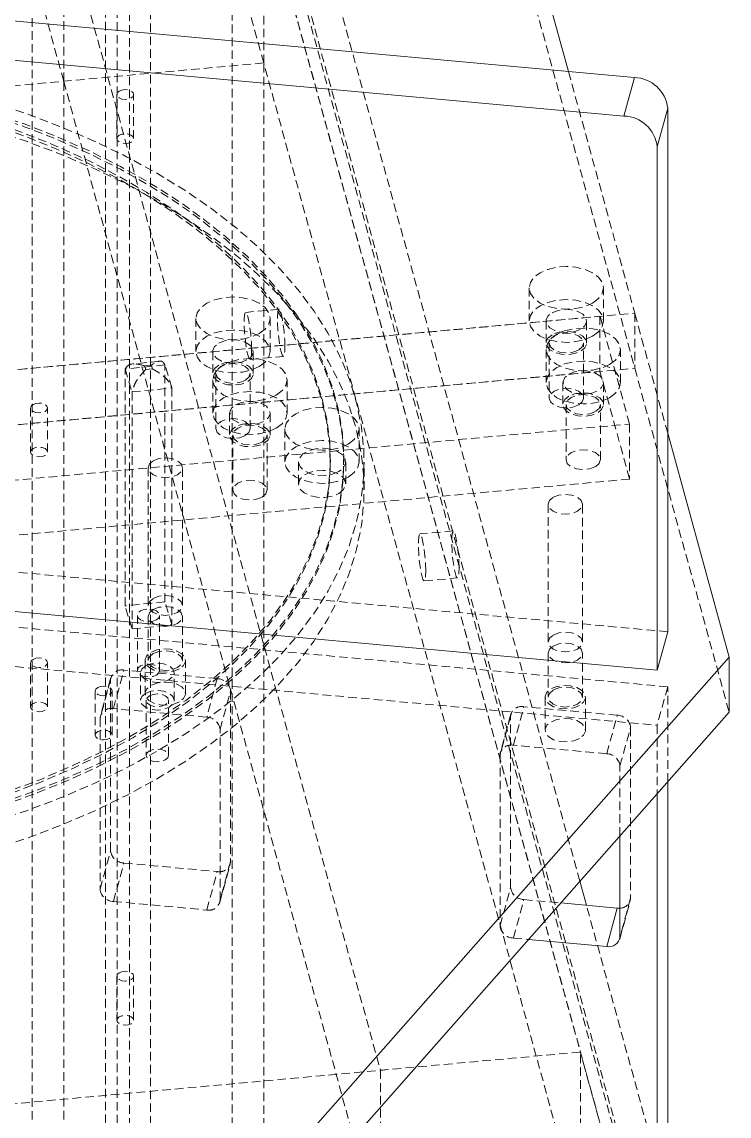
# Model space of a CAD drawing. Header units: millimetres. Extents: x 1529 to 6255, y 1713 to 5797.
# Drawn here: x 5938.2 to 6043, y 4708.8 to 4870.9 of the extents above; entities that cross this region are included whole.
import ezdxf

# ---------------------------------------------------------------- set-up
doc = ezdxf.new("R2010")
doc.units = ezdxf.units.MM
doc.linetypes.add('HIDDEN', pattern=[1.905, 1.27, -0.635])

msp = doc.modelspace()

# ---------------------------------------------------------------- linework, layer by layer
at = {"color": 7, "linetype": 'Continuous', "lineweight": 15}
for p, q in [((5965.949, 5057.485), (6019.153, 4863.565)), ((5857.623, 4878.334), (6028.921, 4862.671)), ((5880.513, 4870.396), (6027.357, 4856.97)), ((6028.921, 4862.671), (6027.357, 4856.97)), ((6033.86, 4858.137), (6032.295, 4852.435)), ((6033.86, 4858.137), (6033.86, 4780.566)), ((6032.295, 4852.435), (6032.295, 4774.864)), ((6042.954, 4776.812), (6033.86, 4809.961)), ((5938.172, 4783.47), (6032.295, 4774.864)), ((6032.295, 4774.864), (6033.86, 4780.566)), ((5819.476, 4523.613), (6042.954, 4776.812)), ((6042.954, 4776.812), (6042.954, 4768.647)), ((6042.954, 4768.647), (5819.476, 4515.448)), ((6033.86, 4649.919), (6033.86, 4758.342)), ((6032.295, 4756.57), (6032.295, 4644.218)), ((6026.788, 4735.357), (6026.788, 4750.33)), ((6021.818, 4740.023), (6020.839, 4743.59)), ((6017.999, 4740.372), (6026.377, 4739.606)), ((6024.813, 4733.905), (6026.377, 4739.606)), ((6013.226, 4734.964), (6024.813, 4733.905))]:
    msp.add_line(p, q, dxfattribs=at)
at = {"color": 7, "linetype": 'HIDDEN', "lineweight": 0}
for p, q in [((5965.949, 5049.32), (6028.977, 4819.594)), ((5954.093, 4979.01), (5954.093, 4410.698)), ((5950.557, 4408.657), (5950.557, 4976.969)), ((5952.284, 4975.012), (6042.642, 4645.673)), ((5952.284, 4406.7), (5952.284, 4975.012)), ((6020.839, 4743.59), (5957.223, 4975.464)), ((5957.223, 4975.464), (5957.223, 4407.152)), ((5965.949, 4926.839), (6028.977, 4697.113)), ((5965.949, 4918.673), (6028.977, 4688.947)), ((5973.998, 4889.337), (6020.928, 4718.283)), ((5973.998, 4864.841), (5973.998, 4889.337)), ((5944.367, 4886.628), (5991.297, 4715.574)), ((5944.367, 4862.132), (5944.367, 4886.628)), ((5973.998, 4864.841), (5969.305, 4881.946)), ((5969.305, 4881.946), (5969.305, 4375.691)), ((5944.367, 4862.132), (5939.674, 4879.237)), ((5939.674, 4372.982), (5939.674, 4879.237)), ((5973.998, 4864.841), (5702.383, 4840.006)), ((5973.998, 4864.841), (5944.367, 4862.132)), ((6020.928, 4693.787), (5973.998, 4864.841)), ((5973.998, 4358.586), (5973.998, 4864.841)), ((6019.153, 4863.565), (6028.977, 4827.759)), ((5944.367, 4862.132), (5991.297, 4691.078)), ((5944.367, 4355.877), (5944.367, 4862.132)), ((5952.232, 4860.164), (5952.232, 4853.631)), ((5954.732, 4853.631), (5954.732, 4860.164)), ((6013.336, 4831.508), (6013.336, 4826.609)), ((6024.336, 4826.609), (6024.336, 4831.508)), ((5757.362, 4802.925), (6028.977, 4827.759)), ((5814.434, 4808.16), (6023.824, 4827.305)), ((5976.271, 4828.338), (5971.333, 4827.887)), ((6028.204, 4811.34), (6023.824, 4827.305)), ((6023.824, 4827.305), (6023.824, 4819.14)), ((6033.86, 4809.961), (6028.977, 4827.759)), ((6028.977, 4827.759), (6028.977, 4819.594)), ((5963.952, 4826.992), (5963.952, 4822.093)), ((5974.952, 4822.093), (5974.952, 4826.992)), ((6015.836, 4826.609), (6015.836, 4823.342)), ((6021.836, 4823.342), (6021.836, 4826.609)), ((6015.839, 4822.385), (6015.839, 4817.486)), ((6016.286, 4823.342), (6016.286, 4815.177)), ((6021.386, 4815.177), (6021.386, 4823.342)), ((6026.839, 4817.486), (6026.839, 4822.385)), ((5958.6, 4820.652), (5954.548, 4820.239)), ((5966.452, 4822.093), (5966.452, 4818.827)), ((5971.97, 4820.916), (5976.908, 4821.367)), ((5972.452, 4818.827), (5972.452, 4822.093)), ((5757.362, 4794.759), (6028.977, 4819.594)), ((5814.434, 4799.995), (6023.824, 4819.14)), ((5959.365, 4820.104), (5953.456, 4819.502)), ((5953.456, 4819.502), (5954.498, 4816.091)), ((5953.456, 4784.391), (5953.456, 4819.502)), ((5957.337, 4820.065), (5956.352, 4819.965)), ((5956.352, 4819.965), (5956.526, 4819.396)), ((5956.526, 4819.396), (5957.511, 4819.497)), ((5957.511, 4819.497), (5957.337, 4820.065)), ((5960.407, 4816.693), (5959.365, 4820.104)), ((5959.365, 4784.993), (5959.365, 4820.104)), ((6023.824, 4819.14), (6028.204, 4803.175)), ((6028.977, 4819.594), (6042.954, 4768.647)), ((5966.454, 4817.87), (5966.454, 4812.97)), ((5966.902, 4818.827), (5966.902, 4810.662)), ((5972.002, 4810.662), (5972.002, 4818.827)), ((5977.454, 4812.97), (5977.454, 4817.87)), ((6018.339, 4817.486), (6018.339, 4814.22)), ((6024.339, 4814.22), (6024.339, 4817.486)), ((5954.498, 4816.091), (5960.407, 4816.693)), ((5954.498, 4816.091), (5954.498, 4780.98)), ((5960.407, 4816.693), (5960.407, 4781.582)), ((6018.789, 4814.22), (6018.789, 4806.054)), ((6023.889, 4806.054), (6023.889, 4814.22)), ((5939.47, 4813.723), (5939.47, 4807.191)), ((5941.97, 4807.191), (5941.97, 4813.723)), ((5968.954, 4812.97), (5968.954, 4809.704)), ((5974.955, 4809.704), (5974.955, 4812.97)), ((5818.814, 4792.195), (6028.204, 4811.34)), ((6028.204, 4811.34), (6028.204, 4803.175)), ((5969.404, 4809.704), (5969.404, 4801.539)), ((5974.505, 4801.539), (5974.505, 4809.704)), ((5977.148, 4810.621), (5977.148, 4805.722)), ((5988.148, 4805.722), (5988.148, 4810.621)), ((5983.879, 4805.673), (5983.879, 4806.081)), ((5985.879, 4805.673), (5985.879, 4806.081)), ((6033.86, 4780.566), (5768.021, 4804.872)), ((5956.87, 4804.863), (5956.87, 4784.45)), ((5961.97, 4784.45), (5961.97, 4804.863)), ((5979.148, 4805.722), (5979.148, 4802.456)), ((5986.148, 4802.456), (5986.148, 4805.722)), ((5988.879, 4801.59), (5988.879, 4805.673)), ((6028.204, 4803.175), (5818.814, 4784.03)), ((5766.457, 4799.171), (5938.172, 4783.47)), ((6016.131, 4799.445), (6016.131, 4779.031)), ((6021.231, 4779.031), (6021.231, 4799.445)), ((6033.86, 4772.401), (5768.021, 4796.707)), ((6002.083, 4795.499), (5997.144, 4795.048)), ((5766.457, 4791.005), (6032.295, 4766.699)), ((5997.782, 4788.077), (6002.72, 4788.528)), ((5959.365, 4784.993), (5953.456, 4784.391)), ((5960.407, 4781.582), (5959.365, 4784.993)), ((5954.498, 4780.98), (5953.456, 4784.391)), ((5955.281, 4782.986), (5955.281, 4774.821)), ((5956.87, 4782.817), (5956.87, 4776.284)), ((5958.582, 4774.821), (5958.582, 4782.986)), ((5961.97, 4776.284), (5961.97, 4782.817)), ((5954.498, 4780.98), (5960.407, 4781.582)), ((6016.131, 4777.398), (6016.131, 4770.866)), ((6021.231, 4770.866), (6021.231, 4777.398)), ((5939.47, 4775.958), (5939.47, 4769.426)), ((5941.97, 4769.426), (5941.97, 4775.958)), ((5956.42, 4776.284), (5956.42, 4771.385)), ((5962.42, 4771.385), (5962.42, 4776.284)), ((5951.359, 4773.764), (5949.795, 4768.063)), ((5951.724, 4769.166), (5953.288, 4774.868)), ((5967.116, 4773.604), (5953.288, 4774.868)), ((5955.747, 4774.481), (5955.747, 4770.399)), ((5960.747, 4770.399), (5960.747, 4774.481)), ((5967.116, 4773.604), (5965.551, 4767.902)), ((5951.313, 4773.416), (5949.748, 4767.714)), ((5951.313, 4748.103), (5951.313, 4773.416)), ((6033.86, 4772.401), (6032.295, 4766.699)), ((6033.86, 4758.342), (6033.86, 4772.401)), ((5949.035, 4771.781), (5949.035, 4765.249)), ((5951.535, 4765.249), (5951.535, 4771.781)), ((5956.597, 4770.399), (5956.597, 4762.233)), ((5959.897, 4762.233), (5959.897, 4770.399)), ((5967.527, 4766.088), (5969.091, 4771.79)), ((5969.091, 4771.79), (5969.091, 4746.477)), ((6015.681, 4770.866), (6015.681, 4765.967)), ((6021.681, 4765.967), (6021.681, 4770.866)), ((5965.551, 4767.902), (5951.724, 4769.166)), ((6010.985, 4763.748), (6012.549, 4769.45)), ((6026.377, 4768.185), (6012.549, 4769.45)), ((5949.748, 4767.714), (5949.748, 4742.401)), ((6010.574, 4767.997), (6009.01, 4762.295)), ((6010.621, 4768.346), (6009.056, 4762.644)), ((6010.574, 4742.685), (6010.574, 4767.997)), ((6024.813, 4762.484), (6026.377, 4768.185)), ((5967.527, 4740.776), (5967.527, 4766.088)), ((6026.788, 4760.67), (6028.352, 4766.372)), ((6028.352, 4766.372), (6028.352, 4741.059)), ((6032.295, 4766.699), (6032.295, 4756.57)), ((6009.01, 4762.295), (6009.01, 4736.983)), ((6024.813, 4762.484), (6010.985, 4763.748)), ((6026.788, 4750.33), (6026.788, 4760.67)), ((5949.748, 4742.401), (5951.313, 4748.103)), ((5951.724, 4740.587), (5953.288, 4746.289)), ((5953.288, 4746.289), (5967.116, 4745.025)), ((5967.48, 4740.427), (5969.044, 4746.129)), ((5969.091, 4746.477), (5967.527, 4740.776)), ((5965.551, 4739.323), (5967.116, 4745.025)), ((6009.01, 4736.983), (6010.574, 4742.685)), ((5951.724, 4740.587), (5965.551, 4739.323)), ((6010.985, 4735.169), (6012.549, 4740.871)), ((6012.549, 4740.871), (6017.999, 4740.372)), ((6033.86, 4696.133), (6021.818, 4740.023)), ((6026.741, 4735.009), (6028.306, 4740.71)), ((6028.352, 4741.059), (6026.788, 4735.357)), ((6010.985, 4735.169), (6013.226, 4734.964)), ((5952.232, 4729.517), (5952.232, 4722.985)), ((5954.732, 4722.985), (5954.732, 4729.517)), ((6020.928, 4718.283), (5749.314, 4693.449)), ((6020.928, 4718.283), (5991.297, 4715.574)), ((6020.928, 4693.787), (6020.928, 4718.283)), ((6025.621, 4701.178), (6020.928, 4718.283)), ((5991.297, 4715.574), (5991.297, 4691.078))]:
    msp.add_line(p, q, dxfattribs=at)
at = {"color": 7, "linetype": 'HIDDEN', "lineweight": 0, "flags": 128}
for points in [[(5809.632, 4848.534), (5814.075, 4850.954), (5818.754, 4853.22), (5823.653, 4855.326), (5828.756, 4857.264), (5834.046, 4859.027), (5839.504, 4860.609), (5845.112, 4862.006), (5850.852, 4863.211), (5856.703, 4864.223), (5862.646, 4865.036), (5868.661, 4865.648), (5874.727, 4866.058), (5880.825, 4866.263), (5886.933, 4866.263), (5893.03, 4866.058), (5899.097, 4865.648), (5905.112, 4865.036), (5911.055, 4864.223), (5916.906, 4863.211), (5922.645, 4862.006), (5928.254, 4860.609), (5933.712, 4859.027), (5939.001, 4857.264), (5944.104, 4855.326), (5949.003, 4853.22), (5953.682, 4850.954), (5958.125, 4848.534), (5962.316, 4845.97), (5966.242, 4843.269), (5969.89, 4840.44), (5973.246, 4837.495), (5976.3, 4834.441), (5979.041, 4831.29), (5981.46, 4828.052), (5983.549, 4824.739), (5985.301, 4821.361), (5986.709, 4817.93), (5987.77, 4814.458), (5988.479, 4810.956), (5988.834, 4807.436), (5988.834, 4803.91), (5988.479, 4800.39), (5987.77, 4796.888), (5986.709, 4793.415), (5985.301, 4789.985), (5983.549, 4786.607), (5981.46, 4783.293), (5979.041, 4780.056), (5976.3, 4776.905), (5973.246, 4773.851), (5969.89, 4770.905), (5966.242, 4768.077), (5962.316, 4765.376), (5958.125, 4762.812), (5953.682, 4760.392), (5949.003, 4758.125), (5944.104, 4756.02), (5939.001, 4754.082), (5933.712, 4752.319), (5928.254, 4750.737), (5922.645, 4749.34), (5916.906, 4748.134), (5911.055, 4747.123), (5905.112, 4746.31), (5899.097, 4745.698), (5893.03, 4745.288), (5886.933, 4745.083), (5880.825, 4745.083), (5874.727, 4745.288), (5868.661, 4745.698), (5862.646, 4746.31), (5856.703, 4747.123), (5850.852, 4748.134), (5845.112, 4749.34), (5839.504, 4750.737), (5834.046, 4752.319), (5828.756, 4754.082), (5823.653, 4756.02), (5818.754, 4758.125), (5814.075, 4760.392), (5809.633, 4762.812), (5805.441, 4765.376), (5801.515, 4768.077), (5797.868, 4770.905), (5794.511, 4773.851), (5791.458, 4776.905), (5788.716, 4780.056), (5786.297, 4783.293), (5784.208, 4786.607), (5782.457, 4789.985), (5781.048, 4793.415), (5779.987, 4796.888), (5779.278, 4800.39), (5778.923, 4803.91), (5778.923, 4807.436), (5779.278, 4810.956), (5779.987, 4814.458), (5781.048, 4817.93), (5782.456, 4821.361), (5784.208, 4824.739), (5786.297, 4828.052), (5788.716, 4831.29), (5791.458, 4834.441), (5794.511, 4837.495), (5797.868, 4840.44), (5801.515, 4843.269), (5805.441, 4845.97), (5809.632, 4848.534)], [(5811.754, 4847.718), (5807.645, 4845.203), (5803.8, 4842.552), (5800.23, 4839.777), (5796.949, 4836.885), (5793.967, 4833.886), (5791.295, 4830.792), (5788.943, 4827.613), (5786.917, 4824.359), (5785.226, 4821.043), (5783.875, 4817.675), (5782.869, 4814.267), (5782.211, 4810.83), (5781.903, 4807.378), (5781.947, 4803.921), (5782.343, 4800.471), (5783.088, 4797.041), (5784.181, 4793.641), (5785.617, 4790.285), (5787.393, 4786.983), (5789.5, 4783.747), (5791.934, 4780.588), (5794.684, 4777.517), (5797.741, 4774.545), (5801.096, 4771.681), (5804.736, 4768.935), (5808.648, 4766.318), (5812.82, 4763.838), (5817.237, 4761.503), (5821.884, 4759.322), (5826.744, 4757.302), (5831.802, 4755.451), (5837.039, 4753.774), (5842.437, 4752.277), (5847.978, 4750.966), (5853.643, 4749.844), (5859.413, 4748.917), (5865.266, 4748.187), (5871.184, 4747.656), (5877.145, 4747.326), (5883.13, 4747.199), (5889.117, 4747.276), (5895.087, 4747.554), (5901.017, 4748.035), (5906.889, 4748.716), (5912.681, 4749.594), (5918.374, 4750.667), (5923.948, 4751.931), (5929.383, 4753.382), (5934.662, 4755.015), (5939.766, 4756.823), (5944.678, 4758.802), (5949.379, 4760.943), (5953.855, 4763.24), (5958.09, 4765.685), (5962.069, 4768.269), (5965.778, 4770.983), (5969.205, 4773.818), (5972.338, 4776.764), (5975.166, 4779.812), (5977.679, 4782.95), (5979.869, 4786.168), (5981.728, 4789.454), (5983.249, 4792.798), (5984.429, 4796.187), (5985.261, 4799.611), (5985.744, 4803.057), (5985.876, 4806.513), (5985.656, 4809.968), (5985.086, 4813.41), (5984.166, 4816.826), (5982.901, 4820.205), (5981.294, 4823.536), (5979.352, 4826.806), (5977.081, 4830.005), (5974.488, 4833.121), (5971.583, 4836.145), (5968.375, 4839.064), (5964.877, 4841.87), (5961.099, 4844.552), (5957.055, 4847.102), (5952.758, 4849.511), (5948.224, 4851.77), (5943.469, 4853.871), (5938.508, 4855.807), (5933.358, 4857.572), (5928.038, 4859.16), (5922.566, 4860.565), (5916.961, 4861.781), (5911.241, 4862.806), (5905.427, 4863.636), (5899.539, 4864.266), (5893.597, 4864.697), (5887.621, 4864.925), (5881.633, 4864.95), (5875.652, 4864.773), (5869.7, 4864.393), (5863.796, 4863.812), (5857.962, 4863.032), (5852.217, 4862.056), (5846.581, 4860.887), (5841.073, 4859.529), (5835.714, 4857.986), (5830.52, 4856.265), (5825.51, 4854.371), (5820.702, 4852.31), (5816.111, 4850.09), (5811.754, 4847.718)], [(5811.754, 4847.31), (5807.645, 4844.794), (5803.8, 4842.144), (5800.23, 4839.368), (5796.949, 4836.476), (5793.967, 4833.478), (5791.295, 4830.384), (5788.943, 4827.205), (5786.917, 4823.951), (5785.226, 4820.635), (5783.875, 4817.266), (5782.869, 4813.858), (5782.211, 4810.422), (5781.903, 4806.97), (5781.947, 4803.512), (5782.343, 4800.063), (5783.088, 4796.632), (5784.181, 4793.233), (5785.617, 4789.877), (5787.393, 4786.575), (5789.5, 4783.339), (5791.934, 4780.18), (5794.684, 4777.109), (5797.741, 4774.136), (5801.096, 4771.272), (5804.736, 4768.527), (5808.648, 4765.91), (5812.82, 4763.429), (5817.237, 4761.095), (5821.884, 4758.914), (5826.744, 4756.894), (5831.802, 4755.042), (5837.039, 4753.365), (5842.437, 4751.869), (5847.978, 4750.557), (5853.643, 4749.436), (5859.413, 4748.509), (5865.266, 4747.778), (5871.184, 4747.247), (5877.145, 4746.918), (5883.13, 4746.791), (5889.117, 4746.867), (5895.087, 4747.146), (5901.017, 4747.627), (5906.889, 4748.307), (5912.681, 4749.186), (5918.374, 4750.259), (5923.948, 4751.523), (5929.383, 4752.974), (5934.662, 4754.607), (5939.766, 4756.415), (5944.678, 4758.394), (5949.379, 4760.535), (5953.855, 4762.832), (5958.09, 4765.276), (5962.069, 4767.86), (5965.778, 4770.575), (5969.205, 4773.41), (5972.338, 4776.356), (5975.166, 4779.404), (5977.679, 4782.542), (5979.869, 4785.759), (5981.728, 4789.046), (5983.249, 4792.39), (5984.429, 4795.779), (5985.261, 4799.203), (5985.744, 4802.649), (5985.876, 4806.105), (5985.656, 4809.56), (5985.086, 4813.002), (5984.166, 4816.418), (5982.901, 4819.797), (5981.294, 4823.127), (5979.352, 4826.398), (5977.081, 4829.597), (5974.488, 4832.713), (5971.583, 4835.736), (5968.375, 4838.656), (5964.877, 4841.462), (5961.099, 4844.144), (5957.055, 4846.694), (5952.758, 4849.103), (5948.224, 4851.361), (5943.469, 4853.463), (5938.508, 4855.399), (5933.358, 4857.164), (5928.038, 4858.752), (5922.566, 4860.156), (5916.961, 4861.373), (5911.241, 4862.398), (5905.427, 4863.227), (5899.539, 4863.858), (5893.597, 4864.288), (5887.621, 4864.517), (5881.633, 4864.542), (5875.652, 4864.364), (5869.7, 4863.985), (5863.796, 4863.404), (5857.962, 4862.624), (5852.217, 4861.648), (5846.581, 4860.478), (5841.073, 4859.12), (5835.714, 4857.578), (5830.52, 4855.857), (5825.51, 4853.962), (5820.702, 4851.902), (5816.111, 4849.682), (5811.754, 4847.31)], [(5813.168, 4846.902), (5817.481, 4849.248), (5822.028, 4851.443), (5826.791, 4853.479), (5831.755, 4855.348), (5836.902, 4857.044), (5842.215, 4858.561), (5847.673, 4859.893), (5853.259, 4861.037), (5858.952, 4861.988), (5864.733, 4862.742), (5870.581, 4863.297), (5876.476, 4863.652), (5882.397, 4863.804), (5888.323, 4863.753), (5894.233, 4863.5), (5900.107, 4863.045), (5905.924, 4862.39), (5911.664, 4861.537), (5917.306, 4860.489), (5922.831, 4859.25), (5928.218, 4857.825), (5933.45, 4856.218), (5938.508, 4854.434), (5943.374, 4852.481), (5948.031, 4850.365), (5952.463, 4848.093), (5956.654, 4845.674), (5960.589, 4843.116), (5964.255, 4840.427), (5967.638, 4837.618), (5970.727, 4834.698), (5973.511, 4831.678), (5975.981, 4828.568), (5978.126, 4825.378), (5979.941, 4822.121), (5981.418, 4818.808), (5982.553, 4815.45), (5983.341, 4812.059), (5983.78, 4808.647), (5983.868, 4805.226), (5983.604, 4801.808), (5982.991, 4798.405), (5982.029, 4795.029), (5980.722, 4791.691), (5979.076, 4788.405), (5977.094, 4785.18), (5974.786, 4782.029), (5972.158, 4778.962), (5969.22, 4775.991), (5965.982, 4773.125), (5962.456, 4770.375), (5958.654, 4767.751), (5954.589, 4765.261), (5950.276, 4762.914), (5945.73, 4760.719), (5940.966, 4758.684), (5936.002, 4756.815), (5930.855, 4755.119), (5925.543, 4753.602), (5920.084, 4752.269), (5914.498, 4751.125), (5908.805, 4750.175), (5903.024, 4749.42), (5897.176, 4748.865), (5891.281, 4748.511), (5885.361, 4748.359), (5879.435, 4748.409), (5873.524, 4748.663), (5867.65, 4749.118), (5861.833, 4749.773), (5856.093, 4750.626), (5850.451, 4751.673), (5844.927, 4752.912), (5839.539, 4754.337), (5834.307, 4755.945), (5829.249, 4757.728), (5824.383, 4759.681), (5819.726, 4761.797), (5815.294, 4764.069), (5811.104, 4766.488), (5807.169, 4769.047), (5803.503, 4771.735), (5800.119, 4774.544), (5797.03, 4777.464), (5794.246, 4780.484), (5791.777, 4783.595), (5789.631, 4786.784), (5787.816, 4790.041), (5786.339, 4793.355), (5785.204, 4796.713), (5784.416, 4800.104), (5783.978, 4803.516), (5783.89, 4806.937), (5784.153, 4810.355), (5784.767, 4813.758), (5785.729, 4817.134), (5787.035, 4820.471), (5788.682, 4823.758), (5790.663, 4826.982), (5792.972, 4830.133), (5795.599, 4833.2), (5798.537, 4836.171), (5801.775, 4839.037), (5805.301, 4841.787), (5809.103, 4844.412), (5813.168, 4846.902)], [(5813.168, 4846.493), (5809.103, 4844.003), (5805.301, 4841.379), (5801.775, 4838.629), (5798.537, 4835.763), (5795.599, 4832.792), (5792.972, 4829.725), (5790.663, 4826.574), (5788.682, 4823.349), (5787.035, 4820.063), (5785.729, 4816.725), (5784.767, 4813.349), (5784.153, 4809.946), (5783.89, 4806.528), (5783.978, 4803.107), (5784.416, 4799.695), (5785.204, 4796.304), (5786.339, 4792.946), (5787.816, 4789.633), (5789.631, 4786.376), (5791.777, 4783.187), (5794.246, 4780.076), (5797.03, 4777.056), (5800.119, 4774.136), (5803.503, 4771.327), (5807.169, 4768.638), (5811.104, 4766.08), (5815.294, 4763.661), (5819.726, 4761.389), (5824.383, 4759.273), (5829.249, 4757.32), (5834.307, 4755.536), (5839.539, 4753.929), (5844.927, 4752.504), (5850.451, 4751.265), (5856.093, 4750.217), (5861.833, 4749.365), (5867.65, 4748.709), (5873.524, 4748.254), (5879.435, 4748.001), (5885.361, 4747.951), (5891.281, 4748.103), (5897.176, 4748.457), (5903.024, 4749.012), (5908.805, 4749.766), (5914.498, 4750.717), (5920.084, 4751.861), (5925.543, 4753.193), (5930.855, 4754.71), (5936.002, 4756.406), (5940.966, 4758.276), (5945.73, 4760.311), (5950.276, 4762.506), (5954.589, 4764.853), (5958.654, 4767.342), (5962.456, 4769.967), (5965.982, 4772.717), (5969.22, 4775.583), (5972.158, 4778.554), (5974.786, 4781.621), (5977.094, 4784.772), (5979.076, 4787.997), (5980.722, 4791.283), (5982.029, 4794.62), (5982.991, 4797.996), (5983.604, 4801.4), (5983.868, 4804.818), (5983.78, 4808.239), (5983.341, 4811.651), (5982.553, 4815.042), (5981.418, 4818.4), (5979.941, 4821.713), (5978.126, 4824.97), (5975.981, 4828.159), (5973.511, 4831.27), (5970.727, 4834.29), (5967.638, 4837.21), (5964.255, 4840.019), (5960.589, 4842.707), (5956.654, 4845.266), (5952.463, 4847.685), (5948.031, 4849.957), (5943.374, 4852.073), (5938.508, 4854.026), (5933.45, 4855.81), (5928.218, 4857.417), (5922.831, 4858.842), (5917.306, 4860.081), (5911.664, 4861.129), (5905.924, 4861.981), (5900.107, 4862.636), (5894.233, 4863.091), (5888.323, 4863.345), (5882.397, 4863.395), (5876.476, 4863.243), (5870.581, 4862.889), (5864.733, 4862.334), (5858.952, 4861.58), (5853.259, 4860.629), (5847.673, 4859.485), (5842.215, 4858.153), (5836.902, 4856.636), (5831.755, 4854.939), (5826.791, 4853.07), (5822.028, 4851.035), (5817.481, 4848.84), (5813.168, 4846.493)], [(5809.632, 4844.452), (5805.441, 4841.887), (5801.515, 4839.186), (5797.868, 4836.358), (5794.511, 4833.412), (5791.458, 4830.358), (5788.716, 4827.207), (5786.297, 4823.97), (5784.208, 4820.656), (5782.456, 4817.279), (5781.048, 4813.848), (5779.987, 4810.375), (5779.278, 4806.873), (5778.923, 4803.353), (5778.923, 4799.827), (5779.278, 4796.307), (5779.987, 4792.805), (5781.048, 4789.333), (5782.457, 4785.902), (5784.208, 4782.524), (5786.297, 4779.211), (5788.716, 4775.973), (5791.458, 4772.822), (5794.511, 4769.769), (5797.868, 4766.823), (5801.515, 4763.995), (5805.441, 4761.294), (5809.633, 4758.729), (5814.075, 4756.309), (5818.754, 4754.043), (5823.653, 4751.937), (5828.756, 4750), (5834.046, 4748.237), (5839.504, 4746.654), (5845.112, 4745.258), (5850.852, 4744.052), (5856.703, 4743.04), (5862.646, 4742.227), (5868.661, 4741.615), (5874.727, 4741.206), (5880.825, 4741.001), (5886.933, 4741.001), (5893.03, 4741.206), (5899.097, 4741.615), (5905.112, 4742.227), (5911.055, 4743.04), (5916.906, 4744.052), (5922.645, 4745.258), (5928.254, 4746.654), (5933.712, 4748.237), (5939.001, 4750), (5944.104, 4751.937), (5949.003, 4754.043), (5953.682, 4756.309), (5958.125, 4758.729), (5962.316, 4761.294), (5966.242, 4763.995), (5969.89, 4766.823), (5973.246, 4769.769), (5976.3, 4772.822), (5979.041, 4775.973), (5981.46, 4779.211), (5983.549, 4782.524), (5985.301, 4785.902), (5986.709, 4789.333), (5987.77, 4792.805), (5988.479, 4796.307), (5988.834, 4799.827), (5988.834, 4803.353), (5988.479, 4806.873), (5987.77, 4810.375), (5986.709, 4813.848), (5985.301, 4817.279), (5983.549, 4820.656), (5981.46, 4823.97), (5979.041, 4827.207), (5976.3, 4830.358), (5973.246, 4833.412), (5969.89, 4836.358), (5966.242, 4839.186), (5962.316, 4841.887), (5958.125, 4844.452), (5953.682, 4846.871), (5949.003, 4849.138), (5944.104, 4851.243), (5939.001, 4853.181), (5933.712, 4854.944), (5928.254, 4856.526), (5922.645, 4857.923), (5916.906, 4859.129), (5911.055, 4860.14), (5905.112, 4860.953), (5899.097, 4861.565), (5893.03, 4861.975), (5886.933, 4862.18), (5880.825, 4862.18), (5874.727, 4861.975), (5868.661, 4861.565), (5862.646, 4860.953), (5856.703, 4860.14), (5850.852, 4859.129), (5845.112, 4857.923), (5839.504, 4856.526), (5834.046, 4854.944), (5828.756, 4853.181), (5823.653, 4851.243), (5818.754, 4849.138), (5814.075, 4846.871), (5809.632, 4844.452)], [(5952.598, 4860.674), (5953.003, 4860.83), (5953.482, 4860.885), (5953.96, 4860.83), (5954.366, 4860.674), (5954.637, 4860.44), (5954.732, 4860.164), (5954.637, 4859.888), (5954.366, 4859.653), (5953.96, 4859.497), (5953.482, 4859.442), (5953.003, 4859.497), (5952.598, 4859.653), (5952.327, 4859.888), (5952.232, 4860.164), (5952.327, 4860.44), (5952.598, 4860.674)], [(5952.598, 4854.142), (5952.327, 4853.907), (5952.232, 4853.631), (5952.327, 4853.355), (5952.598, 4853.121), (5953.003, 4852.965), (5953.482, 4852.91), (5953.96, 4852.965), (5954.366, 4853.121), (5954.637, 4853.355), (5954.732, 4853.631), (5954.637, 4853.908), (5954.366, 4854.142), (5953.96, 4854.298), (5953.482, 4854.353), (5953.003, 4854.298), (5952.598, 4854.142)], [(6022.725, 4829.263), (6023.599, 4829.92), (6024.149, 4830.686), (6024.336, 4831.508), (6024.149, 4832.33), (6023.599, 4833.095), (6022.725, 4833.753), (6021.586, 4834.258), (6020.259, 4834.575), (6018.836, 4834.683), (6017.412, 4834.575), (6016.086, 4834.258), (6014.947, 4833.753), (6014.073, 4833.095), (6013.523, 4832.33), (6013.336, 4831.508), (6013.523, 4830.686), (6014.073, 4829.92), (6014.947, 4829.263), (6016.086, 4828.758), (6017.412, 4828.441), (6018.836, 4828.333), (6020.259, 4828.441), (6021.586, 4828.758), (6022.725, 4829.263)], [(5973.341, 4824.747), (5974.215, 4825.405), (5974.764, 4826.171), (5974.952, 4826.992), (5974.764, 4827.814), (5974.215, 4828.58), (5973.341, 4829.238), (5972.202, 4829.742), (5970.875, 4830.059), (5969.452, 4830.168), (5968.028, 4830.059), (5966.702, 4829.742), (5965.562, 4829.238), (5964.688, 4828.58), (5964.139, 4827.814), (5963.952, 4826.992), (5964.139, 4826.171), (5964.688, 4825.405), (5965.562, 4824.747), (5966.702, 4824.243), (5968.028, 4823.926), (5969.452, 4823.817), (5970.875, 4823.926), (5972.202, 4824.243), (5973.341, 4824.747)], [(6022.725, 4824.364), (6023.599, 4825.021), (6024.149, 4825.787), (6024.336, 4826.609), (6024.149, 4827.43), (6023.599, 4828.196), (6022.725, 4828.854), (6021.586, 4829.358), (6020.259, 4829.676), (6018.836, 4829.784), (6017.412, 4829.676), (6016.086, 4829.358), (6014.947, 4828.854), (6014.073, 4828.196), (6013.523, 4827.43), (6013.336, 4826.609), (6013.523, 4825.787), (6014.073, 4825.021), (6014.947, 4824.364), (6016.086, 4823.859), (6017.412, 4823.542), (6018.836, 4823.434), (6020.259, 4823.542), (6021.586, 4823.859), (6022.725, 4824.364)], [(5972.199, 4822.406), (5972.169, 4823.442), (5972.083, 4824.582), (5971.951, 4825.702), (5971.786, 4826.682), (5971.606, 4827.414), (5971.431, 4827.82), (5971.28, 4827.856), (5971.17, 4827.517), (5971.111, 4826.84), (5971.111, 4825.899), (5971.17, 4824.796), (5971.28, 4823.65), (5971.431, 4822.586), (5971.606, 4821.718), (5971.786, 4821.141), (5971.951, 4820.917), (5972.083, 4821.071), (5972.169, 4821.586), (5972.199, 4822.406)], [(5977.137, 4822.857), (5977.107, 4823.893), (5977.022, 4825.033), (5976.889, 4826.154), (5976.724, 4827.133), (5976.544, 4827.866), (5976.37, 4828.272), (5976.219, 4828.307), (5976.108, 4827.968), (5976.05, 4827.292), (5976.05, 4826.351), (5976.108, 4825.248), (5976.219, 4824.102), (5976.37, 4823.037), (5976.544, 4822.17), (5976.724, 4821.593), (5976.889, 4821.369), (5977.022, 4821.523), (5977.107, 4822.037), (5977.137, 4822.857)], [(6016.715, 4827.833), (6017.568, 4828.178), (6018.574, 4828.334), (6019.612, 4828.281), (6020.557, 4828.027), (6021.293, 4827.602), (6021.734, 4827.057), (6021.825, 4826.458), (6021.555, 4825.877), (6020.957, 4825.384), (6020.104, 4825.039), (6019.097, 4824.883), (6018.059, 4824.936), (6017.115, 4825.19), (6016.378, 4825.615), (6015.938, 4826.16), (6015.847, 4826.76), (6016.117, 4827.341), (6016.715, 4827.833)], [(6025.228, 4820.14), (6026.102, 4820.797), (6026.652, 4821.563), (6026.839, 4822.385), (6026.652, 4823.207), (6026.102, 4823.973), (6025.228, 4824.63), (6024.089, 4825.135), (6022.762, 4825.452), (6021.339, 4825.56), (6019.915, 4825.452), (6018.589, 4825.135), (6017.45, 4824.63), (6016.576, 4823.973), (6016.026, 4823.207), (6015.839, 4822.385), (6016.026, 4821.563), (6016.576, 4820.797), (6017.45, 4820.14), (6018.589, 4819.635), (6019.915, 4819.318), (6021.339, 4819.21), (6022.762, 4819.318), (6024.089, 4819.635), (6025.228, 4820.14)], [(5973.341, 4819.848), (5974.215, 4820.506), (5974.764, 4821.271), (5974.952, 4822.093), (5974.764, 4822.915), (5974.215, 4823.681), (5973.341, 4824.338), (5972.202, 4824.843), (5970.875, 4825.16), (5969.452, 4825.268), (5968.028, 4825.16), (5966.702, 4824.843), (5965.562, 4824.338), (5964.688, 4823.681), (5964.139, 4822.915), (5963.952, 4822.093), (5964.139, 4821.271), (5964.688, 4820.506), (5965.562, 4819.848), (5966.702, 4819.344), (5968.028, 4819.026), (5969.452, 4818.918), (5970.875, 4819.026), (5972.202, 4819.344), (5973.341, 4819.848)], [(5967.33, 4823.318), (5968.184, 4823.663), (5969.19, 4823.819), (5970.228, 4823.766), (5971.172, 4823.512), (5971.909, 4823.087), (5972.349, 4822.542), (5972.44, 4821.942), (5972.17, 4821.361), (5971.573, 4820.869), (5970.719, 4820.524), (5969.713, 4820.368), (5968.675, 4820.42), (5967.731, 4820.675), (5966.994, 4821.1), (5966.554, 4821.645), (5966.463, 4822.244), (5966.733, 4822.825), (5967.33, 4823.318)], [(6016.715, 4824.567), (6016.117, 4824.074), (6015.847, 4823.493), (6015.938, 4822.894), (6016.378, 4822.349), (6017.115, 4821.924), (6018.059, 4821.67), (6019.097, 4821.617), (6020.104, 4821.773), (6020.957, 4822.118), (6021.555, 4822.611), (6021.825, 4823.192), (6021.734, 4823.791), (6021.293, 4824.336), (6020.557, 4824.761), (6019.612, 4825.015), (6018.574, 4825.068), (6017.568, 4824.912), (6016.715, 4824.567)], [(6020.639, 4822.302), (6019.812, 4821.982), (6018.836, 4821.87), (6017.86, 4821.982), (6017.033, 4822.302), (6016.48, 4822.779), (6016.286, 4823.342), (6016.48, 4823.906), (6017.033, 4824.383), (6017.86, 4824.703), (6018.836, 4824.815), (6019.812, 4824.702), (6020.639, 4824.383), (6021.192, 4823.906), (6021.386, 4823.342), (6021.192, 4822.779), (6020.639, 4822.302)], [(5975.844, 4815.624), (5976.718, 4816.282), (5977.267, 4817.048), (5977.454, 4817.87), (5977.267, 4818.691), (5976.718, 4819.457), (5975.844, 4820.115), (5974.704, 4820.619), (5973.378, 4820.936), (5971.954, 4821.045), (5970.531, 4820.936), (5969.204, 4820.619), (5968.065, 4820.115), (5967.191, 4819.457), (5966.642, 4818.691), (5966.454, 4817.87), (5966.642, 4817.048), (5967.191, 4816.282), (5968.065, 4815.624), (5969.204, 4815.12), (5970.531, 4814.803), (5971.954, 4814.695), (5973.378, 4814.803), (5974.704, 4815.12), (5975.844, 4815.624)], [(5967.33, 4820.052), (5966.733, 4819.559), (5966.463, 4818.978), (5966.554, 4818.379), (5966.994, 4817.834), (5967.731, 4817.408), (5968.675, 4817.154), (5969.713, 4817.102), (5970.719, 4817.257), (5971.573, 4817.602), (5972.17, 4818.095), (5972.44, 4818.676), (5972.349, 4819.275), (5971.909, 4819.82), (5971.172, 4820.246), (5970.228, 4820.5), (5969.19, 4820.552), (5968.184, 4820.397), (5967.33, 4820.052)], [(6025.228, 4815.241), (6026.102, 4815.898), (6026.652, 4816.664), (6026.839, 4817.486), (6026.652, 4818.308), (6026.102, 4819.073), (6025.228, 4819.731), (6024.089, 4820.235), (6022.762, 4820.553), (6021.339, 4820.661), (6019.915, 4820.553), (6018.589, 4820.235), (6017.45, 4819.731), (6016.576, 4819.073), (6016.026, 4818.308), (6015.839, 4817.486), (6016.026, 4816.664), (6016.576, 4815.898), (6017.45, 4815.241), (6018.589, 4814.736), (6019.915, 4814.419), (6021.339, 4814.311), (6022.762, 4814.419), (6024.089, 4814.736), (6025.228, 4815.241)], [(5971.255, 4817.786), (5970.427, 4817.467), (5969.452, 4817.355), (5968.476, 4817.467), (5967.648, 4817.786), (5967.096, 4818.264), (5966.902, 4818.827), (5967.096, 4819.39), (5967.648, 4819.868), (5968.476, 4820.187), (5969.452, 4820.299), (5970.427, 4820.187), (5971.255, 4819.868), (5971.807, 4819.39), (5972.002, 4818.827), (5971.807, 4818.264), (5971.255, 4817.786)], [(6019.218, 4818.71), (6020.071, 4819.055), (6021.077, 4819.211), (6022.115, 4819.159), (6023.06, 4818.904), (6023.796, 4818.479), (6024.237, 4817.934), (6024.328, 4817.335), (6024.058, 4816.754), (6023.46, 4816.261), (6022.607, 4815.916), (6021.6, 4815.76), (6020.562, 4815.813), (6019.618, 4816.067), (6018.881, 4816.492), (6018.441, 4817.038), (6018.35, 4817.637), (6018.62, 4818.218), (6019.218, 4818.71)], [(5975.844, 4810.725), (5976.718, 4811.383), (5977.267, 4812.149), (5977.454, 4812.97), (5977.267, 4813.792), (5976.718, 4814.558), (5975.844, 4815.216), (5974.704, 4815.72), (5973.378, 4816.037), (5971.954, 4816.145), (5970.531, 4816.037), (5969.204, 4815.72), (5968.065, 4815.215), (5967.191, 4814.558), (5966.642, 4813.792), (5966.454, 4812.97), (5966.642, 4812.149), (5967.191, 4811.383), (5968.065, 4810.725), (5969.204, 4810.221), (5970.531, 4809.903), (5971.954, 4809.795), (5973.378, 4809.903), (5974.704, 4810.221), (5975.844, 4810.725)], [(6020.639, 4814.136), (6021.192, 4814.614), (6021.386, 4815.177), (6021.192, 4815.74), (6020.639, 4816.218), (6019.812, 4816.537), (6018.836, 4816.649), (6017.86, 4816.537), (6017.033, 4816.218), (6016.48, 4815.74), (6016.286, 4815.177), (6016.48, 4814.614), (6017.033, 4814.136), (6017.86, 4813.817), (6018.836, 4813.705), (6019.812, 4813.817), (6020.639, 4814.136)], [(6019.218, 4815.444), (6018.62, 4814.952), (6018.35, 4814.371), (6018.441, 4813.771), (6018.881, 4813.226), (6019.618, 4812.801), (6020.562, 4812.547), (6021.6, 4812.494), (6022.607, 4812.65), (6023.46, 4812.995), (6024.058, 4813.488), (6024.328, 4814.069), (6024.237, 4814.668), (6023.796, 4815.213), (6023.06, 4815.638), (6022.115, 4815.892), (6021.077, 4815.945), (6020.071, 4815.789), (6019.218, 4815.444)], [(6023.142, 4813.179), (6022.315, 4812.86), (6021.339, 4812.747), (6020.363, 4812.86), (6019.536, 4813.179), (6018.983, 4813.656), (6018.789, 4814.22), (6018.983, 4814.783), (6019.536, 4815.261), (6020.363, 4815.58), (6021.339, 4815.692), (6022.315, 4815.58), (6023.142, 4815.261), (6023.695, 4814.783), (6023.889, 4814.22), (6023.695, 4813.656), (6023.142, 4813.179)], [(5939.836, 4814.233), (5940.242, 4814.39), (5940.72, 4814.445), (5941.199, 4814.39), (5941.604, 4814.233), (5941.875, 4813.999), (5941.97, 4813.723), (5941.875, 4813.447), (5941.604, 4813.213), (5941.199, 4813.056), (5940.72, 4813.001), (5940.242, 4813.056), (5939.836, 4813.213), (5939.565, 4813.447), (5939.47, 4813.723), (5939.565, 4813.999), (5939.836, 4814.233)], [(5969.833, 4814.195), (5970.687, 4814.54), (5971.693, 4814.696), (5972.731, 4814.643), (5973.675, 4814.389), (5974.412, 4813.964), (5974.852, 4813.419), (5974.943, 4812.819), (5974.673, 4812.238), (5974.076, 4811.746), (5973.222, 4811.401), (5972.216, 4811.245), (5971.178, 4811.298), (5970.234, 4811.552), (5969.497, 4811.977), (5969.057, 4812.522), (5968.966, 4813.121), (5969.236, 4813.702), (5969.833, 4814.195)], [(5986.537, 4808.376), (5987.411, 4809.033), (5987.96, 4809.799), (5988.148, 4810.621), (5987.96, 4811.443), (5987.411, 4812.209), (5986.537, 4812.866), (5985.398, 4813.371), (5984.071, 4813.688), (5982.648, 4813.796), (5981.224, 4813.688), (5979.898, 4813.371), (5978.758, 4812.866), (5977.884, 4812.209), (5977.335, 4811.443), (5977.148, 4810.621), (5977.335, 4809.799), (5977.884, 4809.033), (5978.758, 4808.376), (5979.898, 4807.871), (5981.224, 4807.554), (5982.648, 4807.446), (5984.071, 4807.554), (5985.398, 4807.871), (5986.537, 4808.376)], [(5971.255, 4809.621), (5971.807, 4810.098), (5972.002, 4810.662), (5971.807, 4811.225), (5971.255, 4811.703), (5970.427, 4812.022), (5969.452, 4812.134), (5968.476, 4812.022), (5967.648, 4811.703), (5967.096, 4811.225), (5966.902, 4810.662), (5967.096, 4810.098), (5967.648, 4809.621), (5968.476, 4809.302), (5969.452, 4809.19), (5970.427, 4809.302), (5971.255, 4809.621)], [(5969.833, 4810.929), (5969.236, 4810.436), (5968.966, 4809.855), (5969.057, 4809.256), (5969.497, 4808.711), (5970.234, 4808.286), (5971.178, 4808.031), (5972.216, 4807.979), (5973.222, 4808.135), (5974.076, 4808.48), (5974.673, 4808.972), (5974.943, 4809.553), (5974.852, 4810.152), (5974.412, 4810.698), (5973.675, 4811.123), (5972.731, 4811.377), (5971.693, 4811.429), (5970.687, 4811.274), (5969.833, 4810.929)], [(5973.758, 4808.663), (5972.93, 4808.344), (5971.954, 4808.232), (5970.979, 4808.344), (5970.151, 4808.663), (5969.599, 4809.141), (5969.404, 4809.704), (5969.599, 4810.268), (5970.151, 4810.745), (5970.979, 4811.064), (5971.954, 4811.176), (5972.93, 4811.064), (5973.758, 4810.745), (5974.31, 4810.268), (5974.505, 4809.704), (5974.31, 4809.141), (5973.758, 4808.663)], [(5939.836, 4807.701), (5939.565, 4807.467), (5939.47, 4807.191), (5939.565, 4806.914), (5939.836, 4806.68), (5940.242, 4806.524), (5940.72, 4806.469), (5941.199, 4806.524), (5941.604, 4806.68), (5941.875, 4806.914), (5941.97, 4807.191), (5941.875, 4807.467), (5941.604, 4807.701), (5941.199, 4807.857), (5940.72, 4807.912), (5940.242, 4807.857), (5939.836, 4807.701)], [(5986.537, 4803.477), (5987.411, 4804.134), (5987.96, 4804.9), (5988.148, 4805.722), (5987.96, 4806.544), (5987.411, 4807.309), (5986.537, 4807.967), (5985.398, 4808.471), (5984.071, 4808.789), (5982.648, 4808.897), (5981.224, 4808.789), (5979.898, 4808.471), (5978.758, 4807.967), (5977.884, 4807.309), (5977.335, 4806.544), (5977.148, 4805.722), (5977.335, 4804.9), (5977.884, 4804.134), (5978.758, 4803.477), (5979.898, 4802.972), (5981.224, 4802.655), (5982.648, 4802.547), (5984.071, 4802.655), (5985.398, 4802.972), (5986.537, 4803.477)], [(5985.122, 4804.293), (5984.185, 4803.907), (5983.08, 4803.717), (5981.929, 4803.744), (5980.856, 4803.986), (5979.977, 4804.416), (5979.387, 4804.987), (5979.151, 4805.638), (5979.293, 4806.298), (5979.799, 4806.896), (5980.614, 4807.366), (5981.649, 4807.658), (5982.792, 4807.741), (5983.92, 4807.604), (5984.91, 4807.264), (5985.654, 4806.756), (5986.073, 4806.136), (5986.121, 4805.472), (5985.792, 4804.834), (5985.122, 4804.293)], [(5957.617, 4805.904), (5958.444, 4806.223), (5959.42, 4806.335), (5960.396, 4806.223), (5961.223, 4805.904), (5961.776, 4805.427), (5961.97, 4804.863), (5961.776, 4804.3), (5961.223, 4803.822), (5960.396, 4803.503), (5959.42, 4803.391), (5958.444, 4803.503), (5957.617, 4803.822), (5957.064, 4804.3), (5956.87, 4804.863), (5957.064, 4805.427), (5957.617, 4805.904)], [(6023.142, 4805.013), (6023.695, 4805.491), (6023.889, 4806.054), (6023.695, 4806.618), (6023.142, 4807.095), (6022.315, 4807.414), (6021.339, 4807.526), (6020.363, 4807.414), (6019.536, 4807.095), (6018.983, 4806.618), (6018.789, 4806.054), (6018.983, 4805.491), (6019.536, 4805.013), (6020.363, 4804.694), (6021.339, 4804.582), (6022.315, 4804.694), (6023.142, 4805.013)], [(5985.122, 4801.027), (5985.792, 4801.568), (5986.121, 4802.206), (5986.073, 4802.87), (5985.654, 4803.49), (5984.91, 4803.997), (5983.92, 4804.338), (5982.792, 4804.474), (5981.649, 4804.392), (5980.614, 4804.1), (5979.799, 4803.63), (5979.293, 4803.032), (5979.151, 4802.372), (5979.387, 4801.721), (5979.977, 4801.15), (5980.856, 4800.72), (5981.929, 4800.478), (5983.08, 4800.451), (5984.185, 4800.64), (5985.122, 4801.027)], [(5973.758, 4800.498), (5974.31, 4800.975), (5974.505, 4801.539), (5974.31, 4802.102), (5973.758, 4802.58), (5972.93, 4802.899), (5971.954, 4803.011), (5970.979, 4802.899), (5970.151, 4802.58), (5969.599, 4802.102), (5969.404, 4801.539), (5969.599, 4800.975), (5970.151, 4800.498), (5970.979, 4800.179), (5971.954, 4800.067), (5972.93, 4800.179), (5973.758, 4800.498)], [(6016.878, 4800.486), (6017.705, 4800.805), (6018.681, 4800.917), (6019.657, 4800.805), (6020.484, 4800.486), (6021.037, 4800.008), (6021.231, 4799.445), (6021.037, 4798.882), (6020.484, 4798.404), (6019.657, 4798.085), (6018.681, 4797.973), (6017.705, 4798.085), (6016.878, 4798.404), (6016.325, 4798.882), (6016.131, 4799.445), (6016.325, 4800.008), (6016.878, 4800.486)], [(5998.01, 4789.566), (5997.981, 4790.603), (5997.895, 4791.743), (5997.762, 4792.863), (5997.597, 4793.843), (5997.418, 4794.575), (5997.243, 4794.981), (5997.092, 4795.016), (5996.981, 4794.677), (5996.923, 4794.001), (5996.923, 4793.06), (5996.981, 4791.957), (5997.092, 4790.811), (5997.243, 4789.747), (5997.418, 4788.879), (5997.597, 4788.302), (5997.762, 4788.078), (5997.895, 4788.232), (5997.981, 4788.747), (5998.01, 4789.566)], [(6002.949, 4790.018), (6002.919, 4791.054), (6002.833, 4792.194), (6002.701, 4793.315), (6002.536, 4794.294), (6002.356, 4795.027), (6002.181, 4795.432), (6002.03, 4795.468), (6001.92, 4795.129), (6001.861, 4794.452), (6001.861, 4793.512), (6001.92, 4792.409), (6002.03, 4791.263), (6002.181, 4790.198), (6002.356, 4789.33), (6002.536, 4788.753), (6002.701, 4788.53), (6002.833, 4788.683), (6002.919, 4789.198), (6002.949, 4790.018)], [(5957.617, 4785.491), (5958.444, 4785.81), (5959.42, 4785.922), (5960.396, 4785.81), (5961.223, 4785.491), (5961.776, 4785.013), (5961.97, 4784.45), (5961.776, 4783.886), (5961.223, 4783.409), (5960.396, 4783.09), (5959.42, 4782.978), (5958.444, 4783.09), (5957.617, 4783.409), (5957.064, 4783.886), (5956.87, 4784.45), (5957.064, 4785.013), (5957.617, 4785.491)], [(5958.098, 4782.313), (5957.563, 4782.106), (5956.931, 4782.034), (5956.3, 4782.106), (5955.765, 4782.313), (5955.407, 4782.622), (5955.281, 4782.986), (5955.407, 4783.351), (5955.765, 4783.66), (5956.3, 4783.866), (5956.931, 4783.939), (5957.563, 4783.866), (5958.098, 4783.66), (5958.456, 4783.351), (5958.582, 4782.986), (5958.456, 4782.622), (5958.098, 4782.313)], [(5957.617, 4783.858), (5958.444, 4784.177), (5959.42, 4784.289), (5960.396, 4784.177), (5961.223, 4783.858), (5961.776, 4783.38), (5961.97, 4782.817), (5961.776, 4782.253), (5961.223, 4781.776), (5960.396, 4781.457), (5959.42, 4781.345), (5958.444, 4781.457), (5957.617, 4781.776), (5957.064, 4782.253), (5956.87, 4782.817), (5957.064, 4783.38), (5957.617, 4783.858)], [(6016.878, 4780.072), (6017.705, 4780.391), (6018.681, 4780.503), (6019.657, 4780.391), (6020.484, 4780.072), (6021.037, 4779.595), (6021.231, 4779.031), (6021.037, 4778.468), (6020.484, 4777.99), (6019.657, 4777.671), (6018.681, 4777.559), (6017.705, 4777.671), (6016.878, 4777.99), (6016.325, 4778.468), (6016.131, 4779.031), (6016.325, 4779.595), (6016.878, 4780.072)], [(6016.878, 4778.439), (6017.705, 4778.758), (6018.681, 4778.87), (6019.657, 4778.758), (6020.484, 4778.439), (6021.037, 4777.962), (6021.231, 4777.398), (6021.037, 4776.835), (6020.484, 4776.357), (6019.657, 4776.038), (6018.681, 4775.926), (6017.705, 4776.038), (6016.878, 4776.357), (6016.325, 4776.835), (6016.131, 4777.398), (6016.325, 4777.962), (6016.878, 4778.439)], [(5961.541, 4775.06), (5960.688, 4774.715), (5959.681, 4774.559), (5958.643, 4774.612), (5957.699, 4774.866), (5956.962, 4775.291), (5956.522, 4775.836), (5956.431, 4776.435), (5956.701, 4777.016), (5957.298, 4777.509), (5958.152, 4777.854), (5959.158, 4778.01), (5960.196, 4777.957), (5961.14, 4777.703), (5961.877, 4777.278), (5962.318, 4776.733), (5962.408, 4776.133), (5962.139, 4775.552), (5961.541, 4775.06)], [(5957.617, 4777.325), (5957.064, 4776.848), (5956.87, 4776.284), (5957.064, 4775.721), (5957.617, 4775.243), (5958.444, 4774.924), (5959.42, 4774.812), (5960.396, 4774.924), (5961.223, 4775.243), (5961.776, 4775.721), (5961.97, 4776.284), (5961.776, 4776.848), (5961.223, 4777.325), (5960.396, 4777.644), (5959.42, 4777.756), (5958.444, 4777.644), (5957.617, 4777.325)], [(5939.836, 4776.468), (5940.242, 4776.625), (5940.72, 4776.68), (5941.199, 4776.625), (5941.604, 4776.468), (5941.875, 4776.234), (5941.97, 4775.958), (5941.875, 4775.682), (5941.604, 4775.448), (5941.199, 4775.291), (5940.72, 4775.236), (5940.242, 4775.291), (5939.836, 4775.448), (5939.565, 4775.682), (5939.47, 4775.958), (5939.565, 4776.234), (5939.836, 4776.468)], [(5958.098, 4774.147), (5958.456, 4774.456), (5958.582, 4774.821), (5958.456, 4775.185), (5958.098, 4775.494), (5957.563, 4775.701), (5956.931, 4775.773), (5956.3, 4775.701), (5955.765, 4775.494), (5955.407, 4775.185), (5955.281, 4774.821), (5955.407, 4774.456), (5955.765, 4774.147), (5956.3, 4773.941), (5956.931, 4773.868), (5957.563, 4773.941), (5958.098, 4774.147)], [(5956.479, 4775.502), (5957.29, 4775.815), (5958.247, 4775.924), (5959.203, 4775.815), (5960.014, 4775.502), (5960.556, 4775.034), (5960.747, 4774.481), (5960.556, 4773.929), (5960.014, 4773.461), (5959.203, 4773.148), (5958.247, 4773.038), (5957.29, 4773.148), (5956.479, 4773.461), (5955.937, 4773.929), (5955.747, 4774.481), (5955.937, 4775.034), (5956.479, 4775.502)], [(5949.401, 4772.291), (5949.807, 4772.448), (5950.285, 4772.502), (5950.764, 4772.448), (5951.169, 4772.291), (5951.44, 4772.057), (5951.535, 4771.781), (5951.44, 4771.505), (5951.169, 4771.271), (5950.764, 4771.114), (5950.285, 4771.059), (5949.807, 4771.114), (5949.401, 4771.271), (5949.13, 4771.505), (5949.035, 4771.781), (5949.131, 4772.057), (5949.401, 4772.291)], [(5961.541, 4770.161), (5960.688, 4769.816), (5959.681, 4769.66), (5958.643, 4769.712), (5957.699, 4769.967), (5956.962, 4770.392), (5956.522, 4770.937), (5956.431, 4771.536), (5956.701, 4772.117), (5957.298, 4772.61), (5958.152, 4772.955), (5959.158, 4773.11), (5960.196, 4773.058), (5961.14, 4772.804), (5961.877, 4772.379), (5962.318, 4771.833), (5962.408, 4771.234), (5962.139, 4770.653), (5961.541, 4770.161)], [(6020.802, 4769.641), (6019.949, 4769.296), (6018.942, 4769.141), (6017.905, 4769.193), (6016.96, 4769.447), (6016.224, 4769.873), (6015.783, 4770.418), (6015.692, 4771.017), (6015.962, 4771.598), (6016.56, 4772.091), (6017.413, 4772.436), (6018.42, 4772.591), (6019.457, 4772.539), (6020.402, 4772.285), (6021.138, 4771.859), (6021.579, 4771.314), (6021.67, 4770.715), (6021.4, 4770.134), (6020.802, 4769.641)], [(6016.878, 4771.907), (6016.325, 4771.429), (6016.131, 4770.866), (6016.325, 4770.303), (6016.878, 4769.825), (6017.705, 4769.506), (6018.681, 4769.394), (6019.657, 4769.506), (6020.484, 4769.825), (6021.037, 4770.303), (6021.231, 4770.866), (6021.037, 4771.429), (6020.484, 4771.907), (6019.657, 4772.226), (6018.681, 4772.338), (6017.705, 4772.226), (6016.878, 4771.907)], [(5956.479, 4771.419), (5957.29, 4771.732), (5958.247, 4771.842), (5959.203, 4771.732), (5960.014, 4771.419), (5960.556, 4770.951), (5960.747, 4770.399), (5960.556, 4769.846), (5960.014, 4769.378), (5959.203, 4769.065), (5958.247, 4768.955), (5957.29, 4769.065), (5956.479, 4769.378), (5955.937, 4769.846), (5955.747, 4770.399), (5955.937, 4770.951), (5956.479, 4771.419)], [(5957.08, 4771.072), (5957.615, 4771.279), (5958.247, 4771.351), (5958.878, 4771.279), (5959.413, 4771.072), (5959.771, 4770.763), (5959.897, 4770.399), (5959.771, 4770.034), (5959.413, 4769.725), (5958.878, 4769.519), (5958.247, 4769.446), (5957.615, 4769.519), (5957.08, 4769.725), (5956.722, 4770.034), (5956.597, 4770.399), (5956.722, 4770.763), (5957.08, 4771.072)], [(5939.836, 4769.936), (5939.565, 4769.702), (5939.47, 4769.426), (5939.565, 4769.149), (5939.836, 4768.915), (5940.242, 4768.759), (5940.72, 4768.704), (5941.199, 4768.759), (5941.604, 4768.915), (5941.875, 4769.149), (5941.97, 4769.426), (5941.875, 4769.702), (5941.604, 4769.936), (5941.199, 4770.092), (5940.72, 4770.147), (5940.242, 4770.092), (5939.836, 4769.936)], [(6020.802, 4764.742), (6019.949, 4764.397), (6018.942, 4764.241), (6017.905, 4764.294), (6016.96, 4764.548), (6016.224, 4764.973), (6015.783, 4765.518), (6015.692, 4766.118), (6015.962, 4766.699), (6016.56, 4767.191), (6017.413, 4767.536), (6018.42, 4767.692), (6019.457, 4767.64), (6020.402, 4767.385), (6021.138, 4766.96), (6021.579, 4766.415), (6021.67, 4765.816), (6021.4, 4765.235), (6020.802, 4764.742)], [(5949.401, 4765.759), (5949.131, 4765.525), (5949.035, 4765.249), (5949.13, 4764.972), (5949.401, 4764.738), (5949.807, 4764.582), (5950.285, 4764.527), (5950.764, 4764.582), (5951.169, 4764.738), (5951.44, 4764.972), (5951.535, 4765.249), (5951.44, 4765.525), (5951.169, 4765.759), (5950.764, 4765.915), (5950.285, 4765.97), (5949.807, 4765.915), (5949.401, 4765.759)], [(5957.08, 4762.907), (5956.722, 4762.598), (5956.597, 4762.233), (5956.722, 4761.869), (5957.08, 4761.56), (5957.615, 4761.353), (5958.247, 4761.281), (5958.878, 4761.353), (5959.413, 4761.56), (5959.771, 4761.869), (5959.897, 4762.233), (5959.771, 4762.598), (5959.413, 4762.907), (5958.878, 4763.113), (5958.247, 4763.186), (5957.615, 4763.113), (5957.08, 4762.907)], [(5952.598, 4730.027), (5953.003, 4730.184), (5953.482, 4730.239), (5953.96, 4730.184), (5954.366, 4730.027), (5954.637, 4729.793), (5954.732, 4729.517), (5954.637, 4729.241), (5954.366, 4729.007), (5953.96, 4728.85), (5953.482, 4728.796), (5953.003, 4728.85), (5952.598, 4729.007), (5952.327, 4729.241), (5952.232, 4729.517), (5952.327, 4729.793), (5952.598, 4730.027)], [(5952.598, 4723.495), (5952.327, 4723.261), (5952.232, 4722.985), (5952.327, 4722.709), (5952.598, 4722.475), (5953.003, 4722.318), (5953.482, 4722.263), (5953.96, 4722.318), (5954.366, 4722.475), (5954.637, 4722.709), (5954.732, 4722.985), (5954.637, 4723.261), (5954.366, 4723.495), (5953.96, 4723.652), (5953.482, 4723.706), (5953.003, 4723.652), (5952.598, 4723.495)]]:
    msp.add_lwpolyline(points, dxfattribs=at)
at = {"color": 7, "linetype": 'Continuous', "lineweight": 15, "flags": 128}
msp.add_lwpolyline([(6026.377, 4739.606), (6026.762, 4739.603), (6026.788, 4739.605)], dxfattribs=at)
at = {"color": 7, "linetype": 'Continuous', "lineweight": 15}
for centre, radius, start, end in [((6028.793, 4857.575), 5.098, 6.33335, 88.5533), ((6027.228, 4851.873), 5.098, 6.33273, 88.55393), ((6025.146, 4735.52), 1.65, 258.33119, 354.3233)]:
    msp.add_arc(centre, radius, start, end, dxfattribs=at)
at = {"color": 7, "linetype": 'HIDDEN', "lineweight": 0}
for centre, radius, start, end in [((5952.954, 4773.253), 1.65, 78.32651, 174.32797), ((5967.064, 4771.565), 2.039, 6.33405, 88.55253), ((5951.39, 4767.551), 1.65, 78.32767, 174.32656), ((6012.216, 4767.834), 1.65, 78.32783, 174.32666), ((5965.5, 4765.863), 2.039, 6.33363, 88.55097), ((6026.326, 4766.147), 2.039, 6.33342, 88.55271), ((6010.651, 4762.132), 1.65, 78.32874, 174.3255), ((6024.761, 4760.445), 2.039, 6.33299, 88.55115), ((5953.34, 4748.328), 2.039, 186.33379, 268.55036), ((5967.449, 4746.641), 1.65, 258.32949, 354.32266), ((5951.775, 4742.626), 2.039, 186.33571, 268.55043), ((6012.601, 4742.91), 2.039, 186.33363, 268.55052), ((5965.885, 4740.939), 1.65, 258.32859, 354.32382), ((6026.811, 4741.149), 1.544, 269.14906, 356.67447), ((6011.037, 4737.208), 2.039, 186.33406, 268.55207)]:
    msp.add_arc(centre, radius, start, end, dxfattribs=at)
for points, knots in [([(5959.365, 4820.104), (5959.25, 4820.293), (5959.026, 4820.663), (5958.296, 4820.671), (5957.709, 4820.3), (5957.337, 4820.065)], [0, 0, 0, 0, 0.2779283, 0.5432304, 1, 1, 1, 1]), ([(5953.456, 4819.502), (5953.62, 4819.72), (5953.94, 4820.146), (5954.983, 4820.334), (5955.822, 4820.108), (5956.352, 4819.965)], [0, 0, 0, 0, 0.2779288, 0.5432184, 1, 1, 1, 1]), ([(5956.526, 4819.396), (5956.287, 4819.148), (5955.827, 4818.669), (5955.208, 4817.882), (5954.763, 4816.966), (5954.588, 4816.388), (5954.498, 4816.091)], [0, 0, 0, 0, 0.2962556, 0.5718006, 0.779696, 1, 1, 1, 1]), ([(5957.511, 4819.497), (5957.852, 4819.307), (5958.509, 4818.942), (5959.392, 4818.308), (5960.028, 4817.502), (5960.278, 4816.968), (5960.407, 4816.693)], [0, 0, 0, 0, 0.2962567, 0.5718048, 0.7796922, 1, 1, 1, 1])]:
    msp.add_open_spline(points, degree=3, knots=knots, dxfattribs=at)

doc.saveas('drawing.dxf')
